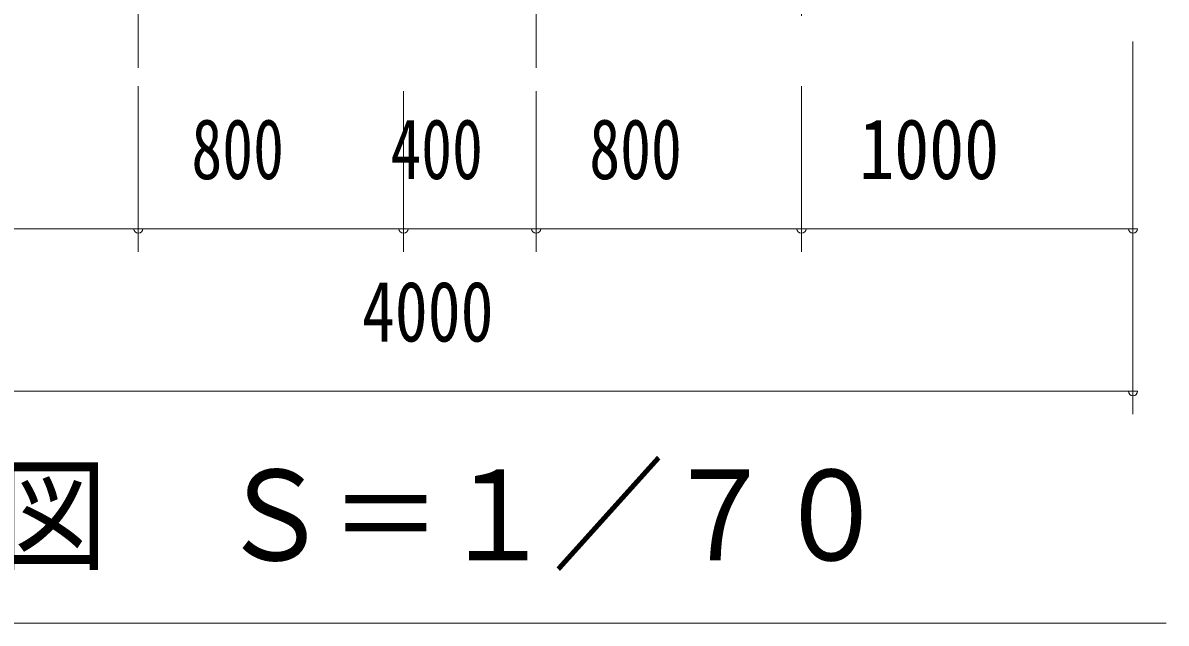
# Model space of a CAD drawing. Units: millimetres, scale not verified. Extents: x -32469 to 32469, y -14700 to 14700.
# Drawn here: x 6407 to 9855, y 1303 to 3113 of the extents above; entities that cross this region are included whole.
import ezdxf
from ezdxf.enums import TextEntityAlignment as Align

# ---------------------------------------------------------------- set-up
doc = ezdxf.new("R2010")
doc.units = ezdxf.units.MM
doc.header["$LTSCALE"] = 50
doc.linetypes.add('USER3', pattern=[24, 12, -5, 2, -5])
doc.layers.add('0-3_1-2CENTER', color=3, linetype='USER3', lineweight=18)
doc.layers.add('0-5_1-5DIM', color=3, linetype='Continuous', lineweight=18)
doc.styles.add('ＭＳ ゴシック', font='')
doc.styles.get('ＭＳ ゴシック').set_extended_font_data('MS Gothic')

msp = doc.modelspace()

# ---------------------------------------------------------------- linework, layer by layer
at = {"layer": '0-3_1-2CENTER'}
for p, q in [((6755.07, 2977.54), (6755.07, 4934.22)), ((7555.07, 4956.06), (7555.07, 2977.54)), ((7955.06, 2977.54), (7955.06, 4956.06)), ((8755.06, 4934.22), (8755.06, 2977.54))]:
    msp.add_line(p, q, dxfattribs=at)
at = {"layer": '0-5_1-5DIM'}
for p, q in [((9755.06, 1932.54), (9755.06, 3057.54)), ((6755.07, 2422.54), (6755.07, 2922.54)), ((7555.07, 2907.54), (7555.07, 2422.54)), ((7955.06, 2422.54), (7955.06, 2907.54)), ((8755.06, 2922.54), (8755.06, 2422.54)), ((5755.07, 2492.54), (6755.07, 2492.54)), ((6769.07, 2492.54), (6741.07, 2492.54)), ((6755.07, 2492.54), (7555.07, 2492.54)), ((7569.07, 2492.54), (7541.07, 2492.54)), ((7555.07, 2492.54), (7955.06, 2492.54)), ((7969.06, 2492.54), (7941.06, 2492.54)), ((7955.06, 2492.54), (8755.06, 2492.54)), ((8769.06, 2492.54), (8741.06, 2492.54)), ((8755.06, 2492.54), (9755.06, 2492.54)), ((9769.06, 2492.54), (9741.06, 2492.54)), ((5755.07, 2002.54), (9755.06, 2002.54)), ((9769.06, 2002.54), (9741.06, 2002.54)), ((5655.06, 1302.54), (9855.06, 1302.54))]:
    msp.add_line(p, q, dxfattribs=at)
for centre in [(6755.07, 2492.54), (7555.07, 2492.54), (7955.06, 2492.54), (8755.06, 2492.54), (9755.06, 2492.54), (9755.06, 2002.54)]:
    msp.add_arc(centre, 14, 180, 0, dxfattribs=at)

# ---------------------------------------------------------------- texts
at = {"layer": '0-5_1-5DIM', "color": 7, "style": 'ＭＳ ゴシック'}
for s, height, width, p in [('800', 182.3, 0.75, (6915.32, 2587.41)), ('400', 182.3, 0.75, (7515.31, 2587.41)), ('800', 182.3, 0.75, (8115.31, 2587.41)), ('1000', 182.3, 0.85, (8929.56, 2587.41)), ('4000', 182.3, 0.8, (7429.56, 2097.41)), ('側面図\u3000Ｓ＝１／７０', 273.5, 0.9, (5655.06, 1409.85))]:
    msp.add_text(s, height=height, dxfattribs=dict(at, width=width)).set_placement(p, align=Align.BOTTOM_LEFT)

doc.saveas('drawing.dxf')
